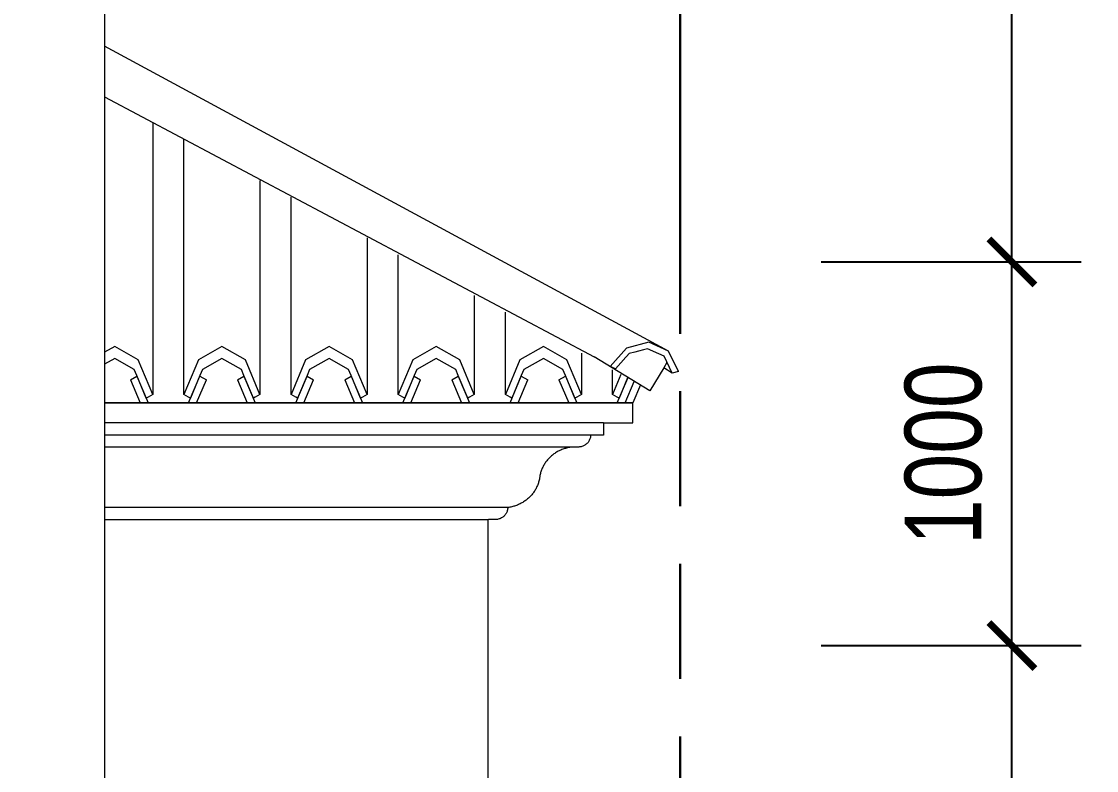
# Model space of a CAD drawing. Header units: millimetres. Extents: x -78046 to 260989, y -99288 to 158505.
# Drawn here: x 192622 to 195425, y 142521 to 144474 of the extents above; entities that cross this region are included whole.
import ezdxf
from ezdxf.xclip import XClip

# ---------------------------------------------------------------- set-up
doc = ezdxf.new("R2010")
doc.units = ezdxf.units.MM
doc.header["$LTSCALE"] = 100
doc.header["$XCLIPFRAME"] = 0
doc.header["$PDMODE"] = 98
doc.linetypes.add('ACAD_ISO09W100', pattern=[45, 24, -3, 6, -3, 6, -3])
doc.layers.get('Defpoints').update_dxf_attribs({"lineweight": 13})
for name, color, linetype, lineweight in [('-DIM', 9, 'Continuous', 13), ('-HATCH', 8, 'Continuous', 5), ('-LINE1', 7, 'Continuous', 18), ('ranh gioi lo dat', 240, 'ACAD_ISO09W100', 30)]:
    doc.layers.add(name, color=color, linetype=linetype, lineweight=lineweight)
doc.styles.add('AVANH', font='VHAVAN_2.TTF', dxfattribs={"width": 0.8})
doc.dimstyles.new('C_100A3', dxfattribs={"dimscale": 100, "dimtxt": 2.5, "dimasz": 1.2, "dimexe": 1.8, "dimexo": 0, "dimgap": 0.75, "dimtad": 1, "dimdec": 0, "dimzin": 0, "dimdsep": 46, "dimtxsty": 'AVANH', "dimblk": 'ARCHTICK', "dimcen": 0, "dimdle": 1.8, "dimclrd": 256, "dimclre": 256, "dimclrt": 7, "dimadec": 0, "dimazin": 0, "dimtfac": 0.0001, "dimtdec": 0, "dimtix": 1, "dimtmove": 2, "dimatfit": 3, "dimldrblk": 'ARCHTICK', "dimfxl": 1.8, "dimtolj": 1, "dimtzin": 0, "dimarcsym": 0})

# ---------------------------------------------------------------- blocks, each defined once
blk = doc.blocks.new('lancan')
for p, q in [((-1.1, 120), (6547.2, 120)), ((-1.1, 100), (6547.2, 100)), ((-1.1, 0), (6547.2, 0))]:
    blk.add_line(p, q)
blk = doc.blocks.new('erte')
for p, q in [((212114.9, -49738), (212114.9, -52249.4)), ((212313, -52249.4), (212313, -49738)), ((212394.3, -49738), (212394.3, -52249.4)), ((212592.4, -52249.4), (212592.4, -49738)), ((212673.7, -49738), (212673.7, -52249.4)), ((212871.8, -52249.4), (212871.8, -49738)), ((212953.1, -49738), (212953.1, -52249.4)), ((213151.2, -52249.4), (213151.2, -49738)), ((213232.5, -49738), (213232.5, -52249.4)), ((213430.6, -52249.4), (213430.6, -49738)), ((213511.9, -49738), (213511.9, -52249.4)), ((213710, -52249.4), (213710, -49738)), ((213791.3, -49738), (213791.3, -52249.4)), ((213989.4, -52249.4), (213989.4, -49738)), ((214070.7, -49738), (214070.7, -52249.4)), ((214268.8, -52249.4), (214268.8, -49738)), ((214350.1, -49738), (214350.1, -52249.4)), ((214548.2, -52249.4), (214548.2, -49738)), ((214629.5, -49738), (214629.5, -52249.4)), ((214827.6, -52249.4), (214827.6, -49738)), ((214908.9, -49738), (214908.9, -52249.4)), ((215107, -52249.4), (215107, -49738)), ((215188.3, -49738), (215188.3, -52249.4)), ((215386.4, -52249.4), (215386.4, -49738)), ((215467.7, -49738), (215467.7, -52249.4)), ((215665.8, -52249.4), (215665.8, -49738)), ((215747.1, -49738), (215747.1, -52249.4)), ((215945.2, -52249.4), (215945.2, -49738)), ((216026.5, -49738), (216026.5, -52249.4)), ((216224.6, -52249.4), (216224.6, -49738)), ((216305.9, -49738), (216305.9, -52249.4)), ((216504, -52249.4), (216504, -49738)), ((216585.3, -49738), (216585.3, -52249.4)), ((216783.4, -52249.4), (216783.4, -49738)), ((216864.7, -49738), (216864.7, -52249.4)), ((217062.8, -52249.4), (217062.8, -49738)), ((217144.1, -49738), (217144.1, -52249.4)), ((217342.2, -52249.4), (217342.2, -49738)), ((217423.5, -49738), (217423.5, -52249.4)), ((217621.6, -52249.4), (217621.6, -49738)), ((217702.9, -49738), (217702.9, -52249.4)), ((217901, -52249.4), (217901, -49738)), ((217982.3, -49738), (217982.3, -52249.4)), ((218180.4, -52249.4), (218180.4, -49738)), ((218261.7, -49738), (218261.7, -52249.4)), ((218459.8, -52249.4), (218459.8, -49738)), ((218541.1, -49738), (218541.1, -52249.4)), ((218739.2, -52249.4), (218739.2, -49738)), ((218820.5, -49738), (218820.5, -52249.4)), ((219018.6, -52249.4), (219018.6, -49738)), ((219099.9, -49738), (219099.9, -52249.4)), ((219298, -52249.4), (219298, -49738)), ((219379.3, -49738), (219379.3, -52249.4)), ((219577.4, -52249.4), (219577.4, -49738)), ((219658.7, -49738), (219658.7, -52249.4)), ((219856.8, -52249.4), (219856.8, -49738)), ((219938.1, -49738), (219938.1, -52249.4)), ((220136.2, -52249.4), (220136.2, -49738)), ((220217.5, -49738), (220217.5, -52249.4)), ((220415.6, -52249.4), (220415.6, -49738)), ((220496.9, -49738), (220496.9, -52249.4)), ((220695, -52249.4), (220695, -49738)), ((220776.3, -49738), (220776.3, -52249.4)), ((220974.4, -52249.4), (220974.4, -49738)), ((221055.7, -49738), (221055.7, -52249.4)), ((221253.8, -52249.4), (221253.8, -49738)), ((221335.1, -49738), (221335.1, -52249.4)), ((221533.2, -52249.4), (221533.2, -49738)), ((212226.6, -52131.6), (212167.5, -52150.7)), ((212226.6, -52131.6), (212275.1, -52159)), ((212506, -52131.6), (212554.5, -52159)), ((212711.5, -52159), (212772.7, -52124.5)), ((212772.7, -52124.5), (212833.9, -52159)), ((212990.9, -52159), (213052.1, -52124.5)), ((213052.1, -52124.5), (213113.3, -52159)), ((213270.3, -52159), (213331.5, -52124.5)), ((213331.5, -52124.5), (213392.7, -52159)), ((213549.7, -52159), (213610.9, -52124.5)), ((213610.9, -52124.5), (213672.1, -52159)), ((213829.1, -52159), (213890.3, -52124.5)), ((213890.3, -52124.5), (213951.5, -52159)), ((214108.5, -52159), (214169.7, -52124.5)), ((214169.7, -52124.5), (214230.9, -52159)), ((214387.9, -52159), (214449.1, -52124.5)), ((214449.1, -52124.5), (214510.3, -52159)), ((214667.3, -52159), (214728.5, -52124.5)), ((214728.5, -52124.5), (214789.7, -52159)), ((214946.7, -52159), (215007.9, -52124.5)), ((215007.9, -52124.5), (215069.1, -52159)), ((215226.1, -52159), (215287.3, -52124.5)), ((215287.3, -52124.5), (215348.5, -52159)), ((215505.5, -52159), (215566.7, -52124.5)), ((215566.7, -52124.5), (215627.9, -52159)), ((215784.9, -52159), (215846.1, -52124.5)), ((215846.1, -52124.5), (215907.3, -52159)), ((216064.3, -52159), (216125.5, -52124.5)), ((216125.5, -52124.5), (216186.7, -52159)), ((216343.7, -52159), (216404.9, -52124.5)), ((216404.9, -52124.5), (216466.1, -52159)), ((216623.1, -52159), (216684.3, -52124.5)), ((216684.3, -52124.5), (216745.5, -52159)), ((216902.5, -52159), (216963.7, -52124.5)), ((216963.7, -52124.5), (217024.9, -52159)), ((217181.9, -52159), (217243.1, -52124.5)), ((217243.1, -52124.5), (217304.3, -52159)), ((217461.3, -52159), (217522.5, -52124.5)), ((217522.5, -52124.5), (217583.7, -52159)), ((217740.7, -52159), (217801.9, -52124.5)), ((217801.9, -52124.5), (217863.1, -52159)), ((218020.1, -52159), (218081.3, -52124.5)), ((218081.3, -52124.5), (218142.5, -52159)), ((218299.5, -52159), (218360.7, -52124.5)), ((218360.7, -52124.5), (218421.9, -52159)), ((218578.9, -52159), (218640.1, -52124.5)), ((218640.1, -52124.5), (218701.3, -52159)), ((218858.3, -52159), (218919.5, -52124.5)), ((218919.5, -52124.5), (218980.7, -52159)), ((219137.7, -52159), (219198.9, -52124.5)), ((219198.9, -52124.5), (219260.1, -52159)), ((219417.1, -52159), (219478.3, -52124.5)), ((219478.3, -52124.5), (219539.5, -52159)), ((219696.5, -52159), (219757.7, -52124.5)), ((219757.7, -52124.5), (219818.9, -52159)), ((219975.9, -52159), (220037.1, -52124.5)), ((220037.1, -52124.5), (220098.3, -52159)), ((220255.3, -52159), (220316.5, -52124.5)), ((220316.5, -52124.5), (220377.7, -52159)), ((220534.7, -52159), (220595.9, -52124.5)), ((220595.9, -52124.5), (220657.1, -52159)), ((220814.1, -52159), (220875.3, -52124.5)), ((220875.3, -52124.5), (220936.5, -52159)), ((221093.5, -52159), (221154.7, -52124.5)), ((221154.7, -52124.5), (221215.9, -52159)), ((221372.9, -52159), (221434.1, -52124.5)), ((221434.1, -52124.5), (221495.3, -52159)), ((212114.9, -52249.4), (212152.7, -52159)), ((212152.7, -52159), (212167.5, -52150.7)), ((212163.2, -52184), (212213.9, -52155.3)), ((212213.9, -52155.3), (212264.7, -52184)), ((212275.1, -52159), (212313, -52249.4)), ((212394.3, -52249.4), (212432.1, -52159)), ((212432.1, -52159), (212446.9, -52150.7)), ((212442.6, -52184), (212493.3, -52155.3)), ((212493.3, -52155.3), (212544.1, -52184)), ((212554.5, -52159), (212592.4, -52249.4)), ((212673.7, -52249.4), (212711.5, -52159)), ((212722, -52184), (212772.7, -52155.3)), ((212772.7, -52155.3), (212823.5, -52184)), ((212833.9, -52159), (212871.8, -52249.4)), ((212953.1, -52249.4), (212990.9, -52159)), ((213001.4, -52184), (213052.1, -52155.3)), ((213052.1, -52155.3), (213102.9, -52184)), ((213113.3, -52159), (213151.2, -52249.4)), ((213232.5, -52249.4), (213270.3, -52159)), ((213280.8, -52184), (213331.5, -52155.3)), ((213331.5, -52155.3), (213382.3, -52184)), ((213392.7, -52159), (213430.6, -52249.4)), ((213511.9, -52249.4), (213549.7, -52159)), ((213560.2, -52184), (213610.9, -52155.3)), ((213610.9, -52155.3), (213661.7, -52184)), ((213672.1, -52159), (213710, -52249.4)), ((213791.3, -52249.4), (213829.1, -52159)), ((213839.6, -52184), (213890.3, -52155.3)), ((213890.3, -52155.3), (213941.1, -52184)), ((213951.5, -52159), (213989.4, -52249.4)), ((214070.7, -52249.4), (214108.5, -52159)), ((214119, -52184), (214169.7, -52155.3)), ((214169.7, -52155.3), (214220.5, -52184)), ((214230.9, -52159), (214268.8, -52249.4)), ((214350.1, -52249.4), (214387.9, -52159)), ((214398.4, -52184), (214449.1, -52155.3)), ((214449.1, -52155.3), (214499.9, -52184)), ((214510.3, -52159), (214548.2, -52249.4)), ((214629.5, -52249.4), (214667.3, -52159)), ((214677.8, -52184), (214728.5, -52155.3)), ((214728.5, -52155.3), (214779.3, -52184)), ((214789.7, -52159), (214827.6, -52249.4)), ((214908.9, -52249.4), (214946.7, -52159)), ((214957.2, -52184), (215007.9, -52155.3)), ((215007.9, -52155.3), (215058.7, -52184)), ((215069.1, -52159), (215107, -52249.4)), ((215188.3, -52249.4), (215226.1, -52159)), ((215236.6, -52184), (215287.3, -52155.3)), ((215287.3, -52155.3), (215338.1, -52184)), ((215348.5, -52159), (215386.4, -52249.4)), ((215467.7, -52249.4), (215505.5, -52159)), ((215516, -52184), (215566.7, -52155.3)), ((215566.7, -52155.3), (215617.5, -52184)), ((215627.9, -52159), (215665.8, -52249.4)), ((215747.1, -52249.4), (215784.9, -52159)), ((215795.4, -52184), (215846.1, -52155.3)), ((215846.1, -52155.3), (215896.9, -52184)), ((215907.3, -52159), (215945.2, -52249.4)), ((216026.5, -52249.4), (216064.3, -52159)), ((216074.8, -52184), (216125.5, -52155.3)), ((216125.5, -52155.3), (216176.3, -52184)), ((216186.7, -52159), (216224.6, -52249.4)), ((216305.9, -52249.4), (216343.7, -52159)), ((216354.2, -52184), (216404.9, -52155.3)), ((216404.9, -52155.3), (216455.7, -52184)), ((216466.1, -52159), (216504, -52249.4)), ((216585.3, -52249.4), (216623.1, -52159)), ((216633.6, -52184), (216684.3, -52155.3)), ((216684.3, -52155.3), (216735.1, -52184)), ((216745.5, -52159), (216783.4, -52249.4)), ((216864.7, -52249.4), (216902.5, -52159)), ((216913, -52184), (216963.7, -52155.3)), ((216963.7, -52155.3), (217014.5, -52184)), ((217024.9, -52159), (217062.8, -52249.4)), ((217144.1, -52249.4), (217181.9, -52159)), ((217192.4, -52184), (217243.1, -52155.3)), ((217243.1, -52155.3), (217293.9, -52184)), ((217304.3, -52159), (217342.2, -52249.4)), ((217423.5, -52249.4), (217461.3, -52159)), ((217471.8, -52184), (217522.5, -52155.3)), ((217522.5, -52155.3), (217573.3, -52184)), ((217583.7, -52159), (217621.6, -52249.4)), ((217702.9, -52249.4), (217740.7, -52159)), ((217751.2, -52184), (217801.9, -52155.3)), ((217801.9, -52155.3), (217852.7, -52184)), ((217863.1, -52159), (217901, -52249.4)), ((217982.3, -52249.4), (218020.1, -52159)), ((218030.6, -52184), (218081.3, -52155.3)), ((218081.3, -52155.3), (218132.1, -52184)), ((218142.5, -52159), (218180.4, -52249.4)), ((218261.7, -52249.4), (218299.5, -52159)), ((218310, -52184), (218360.7, -52155.3)), ((218360.7, -52155.3), (218411.5, -52184)), ((218421.9, -52159), (218459.8, -52249.4)), ((218541.1, -52249.4), (218578.9, -52159)), ((218589.4, -52184), (218640.1, -52155.3)), ((218640.1, -52155.3), (218690.9, -52184)), ((218701.3, -52159), (218739.2, -52249.4)), ((218820.5, -52249.4), (218858.3, -52159)), ((218868.8, -52184), (218919.5, -52155.3)), ((218919.5, -52155.3), (218970.3, -52184)), ((218980.7, -52159), (219018.6, -52249.4)), ((219099.9, -52249.4), (219137.7, -52159)), ((219148.2, -52184), (219198.9, -52155.3)), ((219198.9, -52155.3), (219249.7, -52184)), ((219260.1, -52159), (219298, -52249.4)), ((219379.3, -52249.4), (219417.1, -52159)), ((219427.6, -52184), (219478.3, -52155.3)), ((219478.3, -52155.3), (219529.1, -52184)), ((219539.5, -52159), (219577.4, -52249.4)), ((219658.7, -52249.4), (219696.5, -52159)), ((219707, -52184), (219757.7, -52155.3)), ((219757.7, -52155.3), (219808.5, -52184)), ((219818.9, -52159), (219856.8, -52249.4)), ((219938.1, -52249.4), (219975.9, -52159)), ((219986.4, -52184), (220037.1, -52155.3)), ((220037.1, -52155.3), (220087.9, -52184)), ((220098.3, -52159), (220136.2, -52249.4)), ((220217.5, -52249.4), (220255.3, -52159)), ((220265.8, -52184), (220316.5, -52155.3)), ((220316.5, -52155.3), (220367.3, -52184)), ((220377.7, -52159), (220415.6, -52249.4)), ((220496.9, -52249.4), (220534.7, -52159)), ((220545.2, -52184), (220595.9, -52155.3)), ((220595.9, -52155.3), (220646.7, -52184)), ((220657.1, -52159), (220695, -52249.4)), ((220776.3, -52249.4), (220814.1, -52159)), ((220824.6, -52184), (220875.3, -52155.3)), ((220875.3, -52155.3), (220926.1, -52184)), ((220936.5, -52159), (220974.4, -52249.4)), ((221055.7, -52249.4), (221093.5, -52159)), ((221104, -52184), (221154.7, -52155.3)), ((221154.7, -52155.3), (221205.5, -52184)), ((221215.9, -52159), (221253.8, -52249.4)), ((221335.1, -52249.4), (221372.9, -52159)), ((221383.4, -52184), (221434.1, -52155.3)), ((221434.1, -52155.3), (221484.9, -52184)), ((221495.3, -52159), (221533.2, -52249.4)), ((212156.4, -52200.2), (212163.2, -52184)), ((212264.7, -52184), (212271.5, -52200.2)), ((212435.8, -52200.2), (212442.6, -52184)), ((212544.1, -52184), (212550.9, -52200.2)), ((212715.2, -52200.2), (212722, -52184)), ((212823.5, -52184), (212830.3, -52200.2)), ((212994.6, -52200.2), (213001.4, -52184)), ((213102.9, -52184), (213109.7, -52200.2)), ((213274, -52200.2), (213280.8, -52184)), ((213382.3, -52184), (213389.1, -52200.2)), ((213553.4, -52200.2), (213560.2, -52184)), ((213661.7, -52184), (213668.5, -52200.2)), ((213832.8, -52200.2), (213839.6, -52184)), ((213941.1, -52184), (213947.9, -52200.2)), ((214112.2, -52200.2), (214119, -52184)), ((214220.5, -52184), (214227.3, -52200.2)), ((214391.6, -52200.2), (214398.4, -52184)), ((214499.9, -52184), (214506.7, -52200.2)), ((214671, -52200.2), (214677.8, -52184)), ((214779.3, -52184), (214786.1, -52200.2)), ((214950.4, -52200.2), (214957.2, -52184)), ((215058.7, -52184), (215065.5, -52200.2)), ((215229.8, -52200.2), (215236.6, -52184)), ((215338.1, -52184), (215344.9, -52200.2)), ((215509.2, -52200.2), (215516, -52184)), ((215617.5, -52184), (215624.3, -52200.2)), ((215788.6, -52200.2), (215795.4, -52184)), ((215896.9, -52184), (215903.7, -52200.2)), ((216068, -52200.2), (216074.8, -52184)), ((216176.3, -52184), (216183.1, -52200.2)), ((216347.4, -52200.2), (216354.2, -52184)), ((216455.7, -52184), (216462.5, -52200.2)), ((216626.8, -52200.2), (216633.6, -52184)), ((216735.1, -52184), (216741.9, -52200.2)), ((216906.2, -52200.2), (216913, -52184)), ((217014.5, -52184), (217021.3, -52200.2)), ((217185.6, -52200.2), (217192.4, -52184)), ((217293.9, -52184), (217300.7, -52200.2)), ((217465, -52200.2), (217471.8, -52184)), ((217573.3, -52184), (217580.1, -52200.2)), ((217744.4, -52200.2), (217751.2, -52184)), ((217852.7, -52184), (217859.5, -52200.2)), ((218023.8, -52200.2), (218030.6, -52184)), ((218132.1, -52184), (218138.9, -52200.2)), ((218303.2, -52200.2), (218310, -52184)), ((218411.5, -52184), (218418.3, -52200.2)), ((218582.6, -52200.2), (218589.4, -52184)), ((218690.9, -52184), (218697.7, -52200.2)), ((218862, -52200.2), (218868.8, -52184)), ((218970.3, -52184), (218977.1, -52200.2)), ((219141.4, -52200.2), (219148.2, -52184)), ((219249.7, -52184), (219256.5, -52200.2)), ((219420.8, -52200.2), (219427.6, -52184)), ((219529.1, -52184), (219535.9, -52200.2)), ((219700.2, -52200.2), (219707, -52184)), ((219808.5, -52184), (219815.3, -52200.2)), ((219979.6, -52200.2), (219986.4, -52184)), ((220087.9, -52184), (220094.7, -52200.2)), ((220259, -52200.2), (220265.8, -52184)), ((220367.3, -52184), (220374.1, -52200.2)), ((220538.4, -52200.2), (220545.2, -52184)), ((220646.7, -52184), (220653.5, -52200.2)), ((220817.8, -52200.2), (220824.6, -52184)), ((220926.1, -52184), (220932.9, -52200.2)), ((221097.2, -52200.2), (221104, -52184)), ((221205.5, -52184), (221212.3, -52200.2)), ((221376.6, -52200.2), (221383.4, -52184)), ((221484.9, -52184), (221491.7, -52200.2)), ((212156.4, -52201.7), (212127.1, -52271.6)), ((212131.8, -52258.9), (212156.4, -52200.2)), ((212173.3, -52211.2), (212148, -52271.6)), ((212156.4, -52201.7), (212156.4, -52200.2)), ((212173.3, -52211.2), (212156.4, -52201.7)), ((212271.5, -52201.7), (212254.6, -52211.2)), ((212279.9, -52271.6), (212254.6, -52211.2)), ((212271.5, -52200.2), (212271.5, -52201.7)), ((212271.5, -52200.2), (212296.1, -52258.9)), ((212300.8, -52271.6), (212271.5, -52201.7)), ((212435.8, -52201.7), (212406.5, -52271.6)), ((212411.2, -52258.9), (212435.8, -52200.2)), ((212452.7, -52211.2), (212427.4, -52271.6)), ((212435.8, -52201.7), (212435.8, -52200.2)), ((212452.7, -52211.2), (212435.8, -52201.7)), ((212550.9, -52201.7), (212534, -52211.2)), ((212559.3, -52271.6), (212534, -52211.2)), ((212550.9, -52200.2), (212550.9, -52201.7)), ((212550.9, -52200.2), (212575.5, -52258.9)), ((212580.2, -52271.6), (212550.9, -52201.7)), ((212715.2, -52201.7), (212685.9, -52271.6)), ((212690.6, -52258.9), (212715.2, -52200.2)), ((212732.1, -52211.2), (212706.8, -52271.6)), ((212715.2, -52201.7), (212715.2, -52200.2)), ((212732.1, -52211.2), (212715.2, -52201.7)), ((212830.3, -52201.7), (212813.4, -52211.2)), ((212838.7, -52271.6), (212813.4, -52211.2)), ((212830.3, -52200.2), (212830.3, -52201.7)), ((212830.3, -52200.2), (212854.9, -52258.9)), ((212859.6, -52271.6), (212830.3, -52201.7)), ((212994.6, -52201.7), (212965.3, -52271.6)), ((212970, -52258.9), (212994.6, -52200.2)), ((213011.5, -52211.2), (212986.2, -52271.6)), ((212994.6, -52201.7), (212994.6, -52200.2)), ((213011.5, -52211.2), (212994.6, -52201.7)), ((213109.7, -52201.7), (213092.8, -52211.2)), ((213118.1, -52271.6), (213092.8, -52211.2)), ((213109.7, -52200.2), (213109.7, -52201.7)), ((213109.7, -52200.2), (213134.3, -52258.9)), ((213139, -52271.6), (213109.7, -52201.7)), ((213274, -52201.7), (213244.7, -52271.6)), ((213249.4, -52258.9), (213274, -52200.2)), ((213290.9, -52211.2), (213265.6, -52271.6)), ((213274, -52201.7), (213274, -52200.2)), ((213290.9, -52211.2), (213274, -52201.7)), ((213389.1, -52201.7), (213372.2, -52211.2)), ((213397.5, -52271.6), (213372.2, -52211.2)), ((213389.1, -52200.2), (213389.1, -52201.7)), ((213389.1, -52200.2), (213413.7, -52258.9)), ((213418.4, -52271.6), (213389.1, -52201.7)), ((213553.4, -52201.7), (213524.1, -52271.6)), ((213528.8, -52258.9), (213553.4, -52200.2)), ((213570.3, -52211.2), (213545, -52271.6)), ((213553.4, -52201.7), (213553.4, -52200.2)), ((213570.3, -52211.2), (213553.4, -52201.7)), ((213668.5, -52201.7), (213651.6, -52211.2)), ((213676.9, -52271.6), (213651.6, -52211.2)), ((213668.5, -52200.2), (213668.5, -52201.7)), ((213668.5, -52200.2), (213693.1, -52258.9)), ((213697.8, -52271.6), (213668.5, -52201.7)), ((213832.8, -52201.7), (213803.5, -52271.6)), ((213808.2, -52258.9), (213832.8, -52200.2)), ((213849.7, -52211.2), (213824.4, -52271.6)), ((213832.8, -52201.7), (213832.8, -52200.2)), ((213849.7, -52211.2), (213832.8, -52201.7)), ((213947.9, -52201.7), (213931, -52211.2)), ((213956.3, -52271.6), (213931, -52211.2)), ((213947.9, -52200.2), (213947.9, -52201.7)), ((213947.9, -52200.2), (213972.5, -52258.9)), ((213977.2, -52271.6), (213947.9, -52201.7)), ((214112.2, -52201.7), (214082.9, -52271.6)), ((214087.6, -52258.9), (214112.2, -52200.2)), ((214129.1, -52211.2), (214103.8, -52271.6)), ((214112.2, -52201.7), (214112.2, -52200.2)), ((214129.1, -52211.2), (214112.2, -52201.7)), ((214227.3, -52201.7), (214210.4, -52211.2)), ((214235.7, -52271.6), (214210.4, -52211.2)), ((214227.3, -52200.2), (214227.3, -52201.7)), ((214227.3, -52200.2), (214251.9, -52258.9)), ((214256.6, -52271.6), (214227.3, -52201.7)), ((214391.6, -52201.7), (214362.3, -52271.6)), ((214367, -52258.9), (214391.6, -52200.2)), ((214408.5, -52211.2), (214383.2, -52271.6)), ((214391.6, -52201.7), (214391.6, -52200.2)), ((214408.5, -52211.2), (214391.6, -52201.7)), ((214506.7, -52201.7), (214489.8, -52211.2)), ((214515.1, -52271.6), (214489.8, -52211.2)), ((214506.7, -52200.2), (214506.7, -52201.7)), ((214506.7, -52200.2), (214531.3, -52258.9)), ((214536, -52271.6), (214506.7, -52201.7)), ((214671, -52201.7), (214641.7, -52271.6)), ((214646.4, -52258.9), (214671, -52200.2)), ((214687.9, -52211.2), (214662.6, -52271.6)), ((214671, -52201.7), (214671, -52200.2)), ((214687.9, -52211.2), (214671, -52201.7)), ((214786.1, -52201.7), (214769.2, -52211.2)), ((214794.5, -52271.6), (214769.2, -52211.2)), ((214786.1, -52200.2), (214786.1, -52201.7)), ((214786.1, -52200.2), (214810.7, -52258.9)), ((214815.4, -52271.6), (214786.1, -52201.7)), ((214950.4, -52201.7), (214921.1, -52271.6)), ((214925.8, -52258.9), (214950.4, -52200.2)), ((214967.3, -52211.2), (214942, -52271.6)), ((214950.4, -52201.7), (214950.4, -52200.2)), ((214967.3, -52211.2), (214950.4, -52201.7)), ((215065.5, -52201.7), (215048.6, -52211.2)), ((215073.9, -52271.6), (215048.6, -52211.2)), ((215065.5, -52200.2), (215065.5, -52201.7)), ((215065.5, -52200.2), (215090.1, -52258.9)), ((215094.8, -52271.6), (215065.5, -52201.7)), ((215229.8, -52201.7), (215200.5, -52271.6)), ((215205.2, -52258.9), (215229.8, -52200.2)), ((215246.7, -52211.2), (215221.4, -52271.6)), ((215229.8, -52201.7), (215229.8, -52200.2)), ((215246.7, -52211.2), (215229.8, -52201.7)), ((215344.9, -52201.7), (215328, -52211.2)), ((215353.3, -52271.6), (215328, -52211.2)), ((215344.9, -52200.2), (215344.9, -52201.7)), ((215344.9, -52200.2), (215369.5, -52258.9)), ((215374.2, -52271.6), (215344.9, -52201.7)), ((215509.2, -52201.7), (215479.9, -52271.6)), ((215484.6, -52258.9), (215509.2, -52200.2)), ((215526.1, -52211.2), (215500.8, -52271.6)), ((215509.2, -52201.7), (215509.2, -52200.2)), ((215526.1, -52211.2), (215509.2, -52201.7)), ((215624.3, -52201.7), (215607.4, -52211.2)), ((215632.7, -52271.6), (215607.4, -52211.2)), ((215624.3, -52200.2), (215624.3, -52201.7)), ((215624.3, -52200.2), (215648.9, -52258.9)), ((215653.6, -52271.6), (215624.3, -52201.7)), ((215788.6, -52201.7), (215759.3, -52271.6)), ((215764, -52258.9), (215788.6, -52200.2)), ((215805.5, -52211.2), (215780.2, -52271.6)), ((215788.6, -52201.7), (215788.6, -52200.2)), ((215805.5, -52211.2), (215788.6, -52201.7)), ((215903.7, -52201.7), (215886.8, -52211.2)), ((215912.1, -52271.6), (215886.8, -52211.2)), ((215903.7, -52200.2), (215903.7, -52201.7)), ((215903.7, -52200.2), (215928.3, -52258.9)), ((215933, -52271.6), (215903.7, -52201.7)), ((216068, -52201.7), (216038.7, -52271.6)), ((216043.4, -52258.9), (216068, -52200.2)), ((216084.9, -52211.2), (216059.6, -52271.6)), ((216068, -52201.7), (216068, -52200.2)), ((216084.9, -52211.2), (216068, -52201.7)), ((216183.1, -52201.7), (216166.2, -52211.2)), ((216191.5, -52271.6), (216166.2, -52211.2)), ((216183.1, -52200.2), (216183.1, -52201.7)), ((216183.1, -52200.2), (216207.7, -52258.9)), ((216212.4, -52271.6), (216183.1, -52201.7)), ((216347.4, -52201.7), (216318.1, -52271.6)), ((216322.8, -52258.9), (216347.4, -52200.2)), ((216364.3, -52211.2), (216339, -52271.6)), ((216347.4, -52201.7), (216347.4, -52200.2)), ((216364.3, -52211.2), (216347.4, -52201.7)), ((216462.5, -52201.7), (216445.6, -52211.2)), ((216470.9, -52271.6), (216445.6, -52211.2)), ((216462.5, -52200.2), (216462.5, -52201.7)), ((216462.5, -52200.2), (216487.1, -52258.9)), ((216491.8, -52271.6), (216462.5, -52201.7)), ((216626.8, -52201.7), (216597.5, -52271.6)), ((216602.2, -52258.9), (216626.8, -52200.2)), ((216643.7, -52211.2), (216618.4, -52271.6)), ((216626.8, -52201.7), (216626.8, -52200.2)), ((216643.7, -52211.2), (216626.8, -52201.7)), ((216741.9, -52201.7), (216725, -52211.2)), ((216750.3, -52271.6), (216725, -52211.2)), ((216741.9, -52200.2), (216741.9, -52201.7)), ((216741.9, -52200.2), (216766.5, -52258.9)), ((216771.2, -52271.6), (216741.9, -52201.7)), ((216906.2, -52201.7), (216876.9, -52271.6)), ((216881.6, -52258.9), (216906.2, -52200.2)), ((216923.1, -52211.2), (216897.8, -52271.6)), ((216906.2, -52201.7), (216906.2, -52200.2)), ((216923.1, -52211.2), (216906.2, -52201.7)), ((217021.3, -52201.7), (217004.4, -52211.2)), ((217029.7, -52271.6), (217004.4, -52211.2)), ((217021.3, -52200.2), (217021.3, -52201.7)), ((217021.3, -52200.2), (217045.9, -52258.9)), ((217050.6, -52271.6), (217021.3, -52201.7)), ((217185.6, -52201.7), (217156.3, -52271.6)), ((217161, -52258.9), (217185.6, -52200.2)), ((217202.5, -52211.2), (217177.2, -52271.6)), ((217185.6, -52201.7), (217185.6, -52200.2)), ((217202.5, -52211.2), (217185.6, -52201.7)), ((217300.7, -52201.7), (217283.8, -52211.2)), ((217309.1, -52271.6), (217283.8, -52211.2)), ((217300.7, -52200.2), (217300.7, -52201.7)), ((217300.7, -52200.2), (217325.3, -52258.9)), ((217330, -52271.6), (217300.7, -52201.7)), ((217465, -52201.7), (217435.7, -52271.6)), ((217440.4, -52258.9), (217465, -52200.2)), ((217481.9, -52211.2), (217456.6, -52271.6)), ((217465, -52201.7), (217465, -52200.2)), ((217481.9, -52211.2), (217465, -52201.7)), ((217580.1, -52201.7), (217563.2, -52211.2)), ((217588.5, -52271.6), (217563.2, -52211.2)), ((217580.1, -52200.2), (217580.1, -52201.7)), ((217580.1, -52200.2), (217604.7, -52258.9)), ((217609.4, -52271.6), (217580.1, -52201.7)), ((217744.4, -52201.7), (217715.1, -52271.6)), ((217719.8, -52258.9), (217744.4, -52200.2)), ((217761.3, -52211.2), (217736, -52271.6)), ((217744.4, -52201.7), (217744.4, -52200.2)), ((217761.3, -52211.2), (217744.4, -52201.7)), ((217859.5, -52201.7), (217842.6, -52211.2)), ((217867.9, -52271.6), (217842.6, -52211.2)), ((217859.5, -52200.2), (217859.5, -52201.7)), ((217859.5, -52200.2), (217884.1, -52258.9)), ((217888.8, -52271.6), (217859.5, -52201.7)), ((218023.8, -52201.7), (217994.5, -52271.6)), ((217999.2, -52258.9), (218023.8, -52200.2)), ((218040.7, -52211.2), (218015.4, -52271.6)), ((218023.8, -52201.7), (218023.8, -52200.2)), ((218040.7, -52211.2), (218023.8, -52201.7)), ((218138.9, -52201.7), (218122, -52211.2)), ((218147.3, -52271.6), (218122, -52211.2)), ((218138.9, -52200.2), (218138.9, -52201.7)), ((218138.9, -52200.2), (218163.5, -52258.9)), ((218168.2, -52271.6), (218138.9, -52201.7)), ((218303.2, -52201.7), (218273.9, -52271.6)), ((218278.6, -52258.9), (218303.2, -52200.2)), ((218320.1, -52211.2), (218294.8, -52271.6)), ((218303.2, -52201.7), (218303.2, -52200.2)), ((218320.1, -52211.2), (218303.2, -52201.7)), ((218418.3, -52201.7), (218401.4, -52211.2)), ((218426.7, -52271.6), (218401.4, -52211.2)), ((218418.3, -52200.2), (218418.3, -52201.7)), ((218418.3, -52200.2), (218442.9, -52258.9)), ((218447.6, -52271.6), (218418.3, -52201.7)), ((218582.6, -52201.7), (218553.3, -52271.6)), ((218558, -52258.9), (218582.6, -52200.2)), ((218599.5, -52211.2), (218574.2, -52271.6)), ((218582.6, -52201.7), (218582.6, -52200.2)), ((218599.5, -52211.2), (218582.6, -52201.7)), ((218697.7, -52201.7), (218680.8, -52211.2)), ((218706.1, -52271.6), (218680.8, -52211.2)), ((218697.7, -52200.2), (218697.7, -52201.7)), ((218697.7, -52200.2), (218722.3, -52258.9)), ((218727, -52271.6), (218697.7, -52201.7)), ((218862, -52201.7), (218832.7, -52271.6)), ((218837.4, -52258.9), (218862, -52200.2)), ((218878.9, -52211.2), (218853.6, -52271.6)), ((218862, -52201.7), (218862, -52200.2)), ((218878.9, -52211.2), (218862, -52201.7)), ((218977.1, -52201.7), (218960.2, -52211.2)), ((218985.5, -52271.6), (218960.2, -52211.2)), ((218977.1, -52200.2), (218977.1, -52201.7)), ((218977.1, -52200.2), (219001.7, -52258.9)), ((219006.4, -52271.6), (218977.1, -52201.7)), ((219141.4, -52201.7), (219112.1, -52271.6)), ((219116.8, -52258.9), (219141.4, -52200.2)), ((219158.3, -52211.2), (219133, -52271.6)), ((219141.4, -52201.7), (219141.4, -52200.2)), ((219158.3, -52211.2), (219141.4, -52201.7)), ((219256.5, -52201.7), (219239.6, -52211.2)), ((219264.9, -52271.6), (219239.6, -52211.2)), ((219256.5, -52200.2), (219256.5, -52201.7)), ((219256.5, -52200.2), (219281.1, -52258.9)), ((219285.8, -52271.6), (219256.5, -52201.7)), ((219420.8, -52201.7), (219391.5, -52271.6)), ((219396.2, -52258.9), (219420.8, -52200.2)), ((219437.7, -52211.2), (219412.4, -52271.6)), ((219420.8, -52201.7), (219420.8, -52200.2)), ((219437.7, -52211.2), (219420.8, -52201.7)), ((219535.9, -52201.7), (219519, -52211.2)), ((219544.3, -52271.6), (219519, -52211.2)), ((219535.9, -52200.2), (219535.9, -52201.7)), ((219535.9, -52200.2), (219560.5, -52258.9)), ((219565.2, -52271.6), (219535.9, -52201.7)), ((219700.2, -52201.7), (219670.9, -52271.6)), ((219675.6, -52258.9), (219700.2, -52200.2)), ((219717.1, -52211.2), (219691.8, -52271.6)), ((219700.2, -52201.7), (219700.2, -52200.2)), ((219717.1, -52211.2), (219700.2, -52201.7)), ((219815.3, -52201.7), (219798.4, -52211.2)), ((219823.7, -52271.6), (219798.4, -52211.2)), ((219815.3, -52200.2), (219815.3, -52201.7)), ((219815.3, -52200.2), (219839.9, -52258.9)), ((219844.6, -52271.6), (219815.3, -52201.7)), ((219979.6, -52201.7), (219950.3, -52271.6)), ((219955, -52258.9), (219979.6, -52200.2)), ((219996.5, -52211.2), (219971.2, -52271.6)), ((219979.6, -52201.7), (219979.6, -52200.2)), ((219996.5, -52211.2), (219979.6, -52201.7)), ((220094.7, -52201.7), (220077.8, -52211.2)), ((220103.1, -52271.6), (220077.8, -52211.2)), ((220094.7, -52200.2), (220094.7, -52201.7)), ((220094.7, -52200.2), (220119.3, -52258.9)), ((220124, -52271.6), (220094.7, -52201.7)), ((220259, -52201.7), (220229.7, -52271.6)), ((220234.4, -52258.9), (220259, -52200.2)), ((220275.9, -52211.2), (220250.6, -52271.6)), ((220259, -52201.7), (220259, -52200.2)), ((220275.9, -52211.2), (220259, -52201.7)), ((220374.1, -52201.7), (220357.2, -52211.2)), ((220382.5, -52271.6), (220357.2, -52211.2)), ((220374.1, -52200.2), (220374.1, -52201.7)), ((220374.1, -52200.2), (220398.7, -52258.9)), ((220403.4, -52271.6), (220374.1, -52201.7)), ((220538.4, -52201.7), (220509.1, -52271.6)), ((220513.8, -52258.9), (220538.4, -52200.2)), ((220555.3, -52211.2), (220530, -52271.6)), ((220538.4, -52201.7), (220538.4, -52200.2)), ((220555.3, -52211.2), (220538.4, -52201.7)), ((220653.5, -52201.7), (220636.6, -52211.2)), ((220661.9, -52271.6), (220636.6, -52211.2)), ((220653.5, -52200.2), (220653.5, -52201.7)), ((220653.5, -52200.2), (220678.1, -52258.9)), ((220682.8, -52271.6), (220653.5, -52201.7)), ((220817.8, -52201.7), (220788.5, -52271.6)), ((220793.2, -52258.9), (220817.8, -52200.2)), ((220834.7, -52211.2), (220809.4, -52271.6)), ((220817.8, -52201.7), (220817.8, -52200.2)), ((220834.7, -52211.2), (220817.8, -52201.7)), ((220932.9, -52201.7), (220916, -52211.2)), ((220941.3, -52271.6), (220916, -52211.2)), ((220932.9, -52200.2), (220932.9, -52201.7)), ((220932.9, -52200.2), (220957.5, -52258.9)), ((220962.2, -52271.6), (220932.9, -52201.7)), ((221097.2, -52201.7), (221067.9, -52271.6)), ((221072.6, -52258.9), (221097.2, -52200.2)), ((221114.1, -52211.2), (221088.8, -52271.6)), ((221097.2, -52201.7), (221097.2, -52200.2)), ((221114.1, -52211.2), (221097.2, -52201.7)), ((221212.3, -52201.7), (221195.4, -52211.2)), ((221220.7, -52271.6), (221195.4, -52211.2)), ((221212.3, -52200.2), (221212.3, -52201.7)), ((221212.3, -52200.2), (221236.9, -52258.9)), ((221241.6, -52271.6), (221212.3, -52201.7)), ((221376.6, -52201.7), (221347.3, -52271.6)), ((221352, -52258.9), (221376.6, -52200.2)), ((221393.5, -52211.2), (221368.2, -52271.6)), ((221376.6, -52201.7), (221376.6, -52200.2)), ((221393.5, -52211.2), (221376.6, -52201.7)), ((221491.7, -52201.7), (221474.8, -52211.2)), ((221500.1, -52271.6), (221474.8, -52211.2)), ((221491.7, -52200.2), (221491.7, -52201.7)), ((221491.7, -52200.2), (221516.3, -52258.9)), ((221521, -52271.6), (221491.7, -52201.7)), ((212114.9, -52249.4), (212127.1, -52256.3)), ((212127.1, -52256.3), (212131.8, -52258.9)), ((212296.1, -52258.9), (212300.7, -52256.3)), ((212300.7, -52256.3), (212313, -52249.4)), ((212394.3, -52249.4), (212406.5, -52256.3)), ((212406.5, -52256.3), (212411.2, -52258.9)), ((212575.5, -52258.9), (212580.1, -52256.3)), ((212580.1, -52256.3), (212592.4, -52249.4)), ((212673.7, -52249.4), (212685.9, -52256.3)), ((212685.9, -52256.3), (212690.6, -52258.9)), ((212854.9, -52258.9), (212859.5, -52256.3)), ((212859.5, -52256.3), (212871.8, -52249.4)), ((212953.1, -52249.4), (212965.3, -52256.3)), ((212965.3, -52256.3), (212970, -52258.9)), ((213134.3, -52258.9), (213138.9, -52256.3)), ((213138.9, -52256.3), (213151.2, -52249.4)), ((213232.5, -52249.4), (213244.7, -52256.3)), ((213244.7, -52256.3), (213249.4, -52258.9)), ((213413.7, -52258.9), (213418.3, -52256.3)), ((213418.3, -52256.3), (213430.6, -52249.4)), ((213511.9, -52249.4), (213524.1, -52256.3)), ((213524.1, -52256.3), (213528.8, -52258.9)), ((213693.1, -52258.9), (213697.7, -52256.3)), ((213697.7, -52256.3), (213710, -52249.4)), ((213791.3, -52249.4), (213803.5, -52256.3)), ((213803.5, -52256.3), (213808.2, -52258.9)), ((213972.5, -52258.9), (213977.1, -52256.3)), ((213977.1, -52256.3), (213989.4, -52249.4)), ((214070.7, -52249.4), (214082.9, -52256.3)), ((214082.9, -52256.3), (214087.6, -52258.9)), ((214251.9, -52258.9), (214256.5, -52256.3)), ((214256.5, -52256.3), (214268.8, -52249.4)), ((214350.1, -52249.4), (214362.3, -52256.3)), ((214362.3, -52256.3), (214367, -52258.9)), ((214531.3, -52258.9), (214535.9, -52256.3)), ((214535.9, -52256.3), (214548.2, -52249.4)), ((214629.5, -52249.4), (214641.7, -52256.3)), ((214641.7, -52256.3), (214646.4, -52258.9)), ((214810.7, -52258.9), (214815.3, -52256.3)), ((214815.3, -52256.3), (214827.6, -52249.4)), ((214908.9, -52249.4), (214921.1, -52256.3)), ((214921.1, -52256.3), (214925.8, -52258.9)), ((215090.1, -52258.9), (215094.7, -52256.3)), ((215094.7, -52256.3), (215107, -52249.4)), ((215188.3, -52249.4), (215200.5, -52256.3)), ((215200.5, -52256.3), (215205.2, -52258.9)), ((215369.5, -52258.9), (215374.1, -52256.3)), ((215374.1, -52256.3), (215386.4, -52249.4)), ((215467.7, -52249.4), (215479.9, -52256.3)), ((215479.9, -52256.3), (215484.6, -52258.9)), ((215648.9, -52258.9), (215653.5, -52256.3)), ((215653.5, -52256.3), (215665.8, -52249.4)), ((215747.1, -52249.4), (215759.3, -52256.3)), ((215759.3, -52256.3), (215764, -52258.9)), ((215928.3, -52258.9), (215932.9, -52256.3)), ((215932.9, -52256.3), (215945.2, -52249.4)), ((216026.5, -52249.4), (216038.7, -52256.3)), ((216038.7, -52256.3), (216043.4, -52258.9)), ((216207.7, -52258.9), (216212.3, -52256.3)), ((216212.3, -52256.3), (216224.6, -52249.4)), ((216305.9, -52249.4), (216318.1, -52256.3)), ((216318.1, -52256.3), (216322.8, -52258.9)), ((216487.1, -52258.9), (216491.7, -52256.3)), ((216491.7, -52256.3), (216504, -52249.4)), ((216585.3, -52249.4), (216597.5, -52256.3)), ((216597.5, -52256.3), (216602.2, -52258.9)), ((216766.5, -52258.9), (216771.1, -52256.3)), ((216771.1, -52256.3), (216783.4, -52249.4)), ((216864.7, -52249.4), (216876.9, -52256.3)), ((216876.9, -52256.3), (216881.6, -52258.9)), ((217045.9, -52258.9), (217050.5, -52256.3)), ((217050.5, -52256.3), (217062.8, -52249.4)), ((217144.1, -52249.4), (217156.3, -52256.3)), ((217156.3, -52256.3), (217161, -52258.9)), ((217325.3, -52258.9), (217329.9, -52256.3)), ((217329.9, -52256.3), (217342.2, -52249.4)), ((217423.5, -52249.4), (217435.7, -52256.3)), ((217435.7, -52256.3), (217440.4, -52258.9)), ((217604.7, -52258.9), (217609.3, -52256.3)), ((217609.3, -52256.3), (217621.6, -52249.4)), ((217702.9, -52249.4), (217715.1, -52256.3)), ((217715.1, -52256.3), (217719.8, -52258.9)), ((217884.1, -52258.9), (217888.7, -52256.3)), ((217888.7, -52256.3), (217901, -52249.4)), ((217982.3, -52249.4), (217994.5, -52256.3)), ((217994.5, -52256.3), (217999.2, -52258.9)), ((218163.5, -52258.9), (218168.1, -52256.3)), ((218168.1, -52256.3), (218180.4, -52249.4)), ((218261.7, -52249.4), (218273.9, -52256.3)), ((218273.9, -52256.3), (218278.6, -52258.9)), ((218442.9, -52258.9), (218447.5, -52256.3)), ((218447.5, -52256.3), (218459.8, -52249.4)), ((218541.1, -52249.4), (218553.3, -52256.3)), ((218553.3, -52256.3), (218558, -52258.9)), ((218722.3, -52258.9), (218726.9, -52256.3)), ((218726.9, -52256.3), (218739.2, -52249.4)), ((218820.5, -52249.4), (218832.7, -52256.3)), ((218832.7, -52256.3), (218837.4, -52258.9)), ((219001.7, -52258.9), (219006.3, -52256.3)), ((219006.3, -52256.3), (219018.6, -52249.4)), ((219099.9, -52249.4), (219112.1, -52256.3)), ((219112.1, -52256.3), (219116.8, -52258.9)), ((219281.1, -52258.9), (219285.7, -52256.3)), ((219285.7, -52256.3), (219298, -52249.4)), ((219379.3, -52249.4), (219391.5, -52256.3)), ((219391.5, -52256.3), (219396.2, -52258.9)), ((219560.5, -52258.9), (219565.1, -52256.3)), ((219565.1, -52256.3), (219577.4, -52249.4)), ((219658.7, -52249.4), (219670.9, -52256.3)), ((219670.9, -52256.3), (219675.6, -52258.9)), ((219839.9, -52258.9), (219844.5, -52256.3)), ((219844.5, -52256.3), (219856.8, -52249.4)), ((219938.1, -52249.4), (219950.3, -52256.3)), ((219950.3, -52256.3), (219955, -52258.9)), ((220119.3, -52258.9), (220123.9, -52256.3)), ((220123.9, -52256.3), (220136.2, -52249.4)), ((220217.5, -52249.4), (220229.7, -52256.3)), ((220229.7, -52256.3), (220234.4, -52258.9)), ((220398.7, -52258.9), (220403.3, -52256.3)), ((220403.3, -52256.3), (220415.6, -52249.4)), ((220496.9, -52249.4), (220509.1, -52256.3)), ((220509.1, -52256.3), (220513.8, -52258.9)), ((220678.1, -52258.9), (220682.7, -52256.3)), ((220682.7, -52256.3), (220695, -52249.4)), ((220776.3, -52249.4), (220788.5, -52256.3)), ((220788.5, -52256.3), (220793.2, -52258.9)), ((220957.5, -52258.9), (220962.1, -52256.3)), ((220962.1, -52256.3), (220974.4, -52249.4)), ((221055.7, -52249.4), (221067.9, -52256.3)), ((221067.9, -52256.3), (221072.6, -52258.9)), ((221236.9, -52258.9), (221241.5, -52256.3)), ((221241.5, -52256.3), (221253.8, -52249.4)), ((221335.1, -52249.4), (221347.3, -52256.3)), ((221347.3, -52256.3), (221352, -52258.9)), ((221516.3, -52258.9), (221520.9, -52256.3)), ((221520.9, -52256.3), (221533.2, -52249.4))]:
    blk.add_line(p, q)
blk = doc.blocks.new('_ARCHTICK')
at = {"const_width": 0.15}
blk.add_lwpolyline([(-0.5, -0.5), (0.5, 0.5)], dxfattribs=at)
blk = doc.blocks.new('*D407')
at = {"layer": '-DIM', "lineweight": -2, "transparency": 16777216}
for p, q in [((195204.2, 141166.7), (195204.2, 143026.8)), ((194706.4, 142846.8), (195384.2, 142846.8)), ((194706.4, 141346.7), (195384.2, 141346.7))]:
    blk.add_line(p, q, dxfattribs=at)
at = {"layer": 'Defpoints', "color": 0, "transparency": 16777216}
for p in [(194706.4, 142846.8), (195204.2, 142846.8), (194706.4, 141346.7)]:
    blk.add_point(p, dxfattribs=at)
at = {"layer": '-DIM', "lineweight": -2, "transparency": 16777216, "xscale": 120, "yscale": 120, "zscale": 120}
for p, rotation in [((195204.2, 142846.8), 90), ((195204.2, 141346.7), 270)]:
    blk.add_blockref('_ARCHTICK', p, dxfattribs=dict(at, rotation=rotation))
at = {"layer": '-DIM', "color": 7, "transparency": 16777216, "insert": (195025.8, 142096.8), "char_height": 200, "attachment_point": 5, "rotation": 90, "style": 'AVANH'}
blk.add_mtext('\\A1;1500', dxfattribs=at)
blk = doc.blocks.new('*D408')
at = {"layer": '-DIM', "lineweight": -2, "transparency": 16777216}
for p, q in [((195204.2, 142666.8), (195204.2, 144026.8)), ((194706.4, 143846.8), (195384.2, 143846.8)), ((194706.4, 142846.8), (195384.2, 142846.8))]:
    blk.add_line(p, q, dxfattribs=at)
at = {"layer": 'Defpoints', "color": 0, "transparency": 16777216}
for p in [(194706.4, 143846.8), (195204.2, 143846.8), (194706.4, 142846.8)]:
    blk.add_point(p, dxfattribs=at)
at = {"layer": '-DIM', "lineweight": -2, "transparency": 16777216, "xscale": 120, "yscale": 120, "zscale": 120}
for p, rotation in [((195204.2, 143846.8), 90), ((195204.2, 142846.8), 270)]:
    blk.add_blockref('_ARCHTICK', p, dxfattribs=dict(at, rotation=rotation))
at = {"layer": '-DIM', "color": 7, "transparency": 16777216, "insert": (195025.8, 143346.8), "char_height": 200, "attachment_point": 5, "rotation": 90, "style": 'AVANH'}
blk.add_mtext('\\A1;1000', dxfattribs=at)
blk = doc.blocks.new('*D409')
at = {"layer": '-DIM', "lineweight": -2, "transparency": 16777216}
for p, q in [((195204.2, 143666.8), (195204.2, 146126.8)), ((194706.4, 145946.8), (195384.2, 145946.8)), ((194706.4, 143846.8), (195384.2, 143846.8))]:
    blk.add_line(p, q, dxfattribs=at)
at = {"layer": 'Defpoints', "color": 0, "transparency": 16777216}
for p in [(194706.4, 145946.8), (195204.2, 145946.8), (194706.4, 143846.8)]:
    blk.add_point(p, dxfattribs=at)
at = {"layer": '-DIM', "lineweight": -2, "transparency": 16777216, "xscale": 120, "yscale": 120, "zscale": 120}
for p, rotation in [((195204.2, 145946.8), 90), ((195204.2, 143846.8), 270)]:
    blk.add_blockref('_ARCHTICK', p, dxfattribs=dict(at, rotation=rotation))
at = {"layer": '-DIM', "color": 7, "transparency": 16777216, "insert": (195025.8, 144896.8), "char_height": 200, "attachment_point": 5, "rotation": 90, "style": 'AVANH'}
blk.add_mtext('\\A1;2100', dxfattribs=at)

msp = doc.modelspace()

# ---------------------------------------------------------------- linework, layer by layer
at = {"layer": '-HATCH'}
for p, q in [((192838.3, 144276.9), (194115.1, 143599.3)), ((194260.3, 143511.2), (194115.1, 143599.3)), ((194156.2, 143574.3), (194149, 143578.7)), ((194296.2, 143570.8), (194260.3, 143511.2)), ((194272.2, 143530.8), (194271.8, 143531)), ((194138.8, 143427.1), (192838.3, 143427.1)), ((194105.6, 143395.6), (192838.3, 143395.6)), ((193839.6, 143364.1), (192838.2, 143364.1)), ((194055.7, 143364.1), (193839.6, 143364.1)), ((193839.6, 143206.6), (192838.2, 143206.6)), ((193889.5, 143206.6), (193839.6, 143206.6))]:
    msp.add_line(p, q, dxfattribs=at)
at = {"layer": '-LINE1', "color": 0, "lineweight": 20}
for p, q in [((192838.5, 136446.8), (192838.5, 150046.8)), ((194309, 143614.3), (192838.3, 144409.5)), ((194257.1, 143637.5), (194198.7, 143622.3)), ((194309, 143614.3), (194257.1, 143637.5)), ((194198.7, 143622.3), (194156.2, 143574.3)), ((194205.8, 143607.7), (194199.4, 143600.4)), ((194220.5, 143611.5), (194205.8, 143607.7)), ((194220.7, 143611.6), (194220.5, 143611.8)), ((194230.5, 143614.1), (194220.7, 143611.6)), ((194243.8, 143617.6), (194230.5, 143614.1)), ((194254.2, 143620.3), (194243.8, 143617.6)), ((194283.1, 143607.4), (194254.2, 143620.3)), ((194297.3, 143601), (194283.1, 143607.4)), ((194318.5, 143557.2), (194297.3, 143601)), ((194334.7, 143561.4), (194309, 143614.3)), ((194170.5, 143567.9), (194156.2, 143574.3)), ((194184.4, 143583.5), (194170.5, 143567.9)), ((194197.5, 143598.3), (194184.4, 143583.5)), ((194199.4, 143600.4), (194197.5, 143598.3)), ((194304.5, 143584.7), (194296.2, 143570.8)), ((194318.5, 143557.2), (194296.2, 143570.8)), ((194334.7, 143561.4), (194318.5, 143557.2)), ((194235.4, 143526.3), (194215.2, 143479.1)), ((194229.9, 143513.4), (194229.9, 143513.3)), ((194211.9, 143479.1), (192838.3, 143479.1)), ((194215.2, 143479), (192838.3, 143479)), ((194215.2, 143479.1), (194211.9, 143479.1)), ((194215.2, 143479.1), (194215.2, 143479.1)), ((194215.2, 143479), (194215.2, 143479.1)), ((194215.2, 143479.1), (194215.2, 143479.1)), ((194215.2, 143427.1), (194215.2, 143479)), ((194138.8, 143427.1), (194215.2, 143427.1)), ((194138.8, 143427.1), (194138.8, 143395.6)), ((194099.9, 143378.1), (194098.7, 143376.4)), ((194101.1, 143379.8), (194099.9, 143378.1)), ((194102.1, 143381.6), (194101.1, 143379.8)), ((194103, 143383.5), (194102.1, 143381.6)), ((194103.8, 143385.5), (194103, 143383.5)), ((194104.4, 143387.4), (194103.8, 143385.5)), ((194104.9, 143389.4), (194104.4, 143387.4)), ((194105.3, 143391.5), (194104.9, 143389.4)), ((194105.5, 143393.5), (194105.3, 143391.5)), ((194105.6, 143395.6), (194105.5, 143393.5)), ((194138.8, 143395.6), (194105.6, 143395.6)), ((194014.2, 143349.2), (194012.1, 143347.7)), ((194016.4, 143350.5), (194014.2, 143349.2)), ((194018.7, 143351.8), (194016.4, 143350.5)), ((194020.9, 143353.1), (194018.7, 143351.8)), ((194023.3, 143354.3), (194020.9, 143353.1)), ((194025.6, 143355.4), (194023.3, 143354.3)), ((194028, 143356.5), (194025.6, 143355.4)), ((194030.4, 143357.5), (194028, 143356.5)), ((194032.8, 143358.5), (194030.4, 143357.5)), ((194035.3, 143359.3), (194032.8, 143358.5)), ((194037.8, 143360.2), (194035.3, 143359.3)), ((194040.3, 143360.9), (194037.8, 143360.2)), ((194042.8, 143361.6), (194040.3, 143360.9)), ((194045.3, 143362.2), (194042.8, 143361.6)), ((194047.9, 143362.8), (194045.3, 143362.2)), ((194050.5, 143363.3), (194047.9, 143362.8)), ((194053.1, 143363.7), (194050.5, 143363.3)), ((194055.7, 143364.1), (194053.1, 143363.7)), ((194072.3, 143364.1), (194055.7, 143364.1)), ((194074.5, 143364.1), (194072.3, 143364.1)), ((194076.6, 143364.4), (194074.5, 143364.1)), ((194078.8, 143364.7), (194076.6, 143364.4)), ((194080.9, 143365.2), (194078.8, 143364.7)), ((194083, 143365.8), (194080.9, 143365.2)), ((194085, 143366.5), (194083, 143365.8)), ((194087, 143367.3), (194085, 143366.5)), ((194088.9, 143368.3), (194087, 143367.3)), ((194090.8, 143369.4), (194088.9, 143368.3)), ((194092.5, 143370.6), (194090.8, 143369.4)), ((194094.2, 143371.9), (194092.5, 143370.6)), ((194095.8, 143373.3), (194094.2, 143371.9)), ((194097.3, 143374.8), (194095.8, 143373.3)), ((194098.7, 143376.4), (194097.3, 143374.8)), ((193986.9, 143322.5), (193985.5, 143320.4)), ((193988.3, 143324.6), (193986.9, 143322.5)), ((193989.8, 143326.7), (193988.3, 143324.6)), ((193991.4, 143328.7), (193989.8, 143326.7)), ((193993, 143330.6), (193991.4, 143328.7)), ((193994.7, 143332.6), (193993, 143330.6)), ((193996.4, 143334.4), (193994.7, 143332.6)), ((193998.2, 143336.3), (193996.4, 143334.4)), ((194000, 143338.1), (193998.2, 143336.3)), ((194001.9, 143339.8), (194000, 143338.1)), ((194003.9, 143341.5), (194001.9, 143339.8)), ((194005.8, 143343.1), (194003.9, 143341.5)), ((194007.9, 143344.7), (194005.8, 143343.1)), ((194009.9, 143346.3), (194007.9, 143344.7)), ((194012.1, 143347.7), (194009.9, 143346.3)), ((193973.9, 143292.7), (193973.4, 143290.3)), ((193974.5, 143295.1), (193973.9, 143292.7)), ((193975.2, 143297.5), (193974.5, 143295.1)), ((193975.9, 143299.9), (193975.2, 143297.5)), ((193976.7, 143302.3), (193975.9, 143299.9)), ((193977.6, 143304.7), (193976.7, 143302.3)), ((193978.5, 143307), (193977.6, 143304.7)), ((193979.5, 143309.3), (193978.5, 143307)), ((193980.6, 143311.6), (193979.5, 143309.3)), ((193981.7, 143313.8), (193980.6, 143311.6)), ((193982.9, 143316.1), (193981.7, 143313.8)), ((193984.2, 143318.3), (193982.9, 143316.1)), ((193985.5, 143320.4), (193984.2, 143318.3)), ((193967.6, 143266), (193966.7, 143263.7)), ((193968.5, 143268.3), (193967.6, 143266)), ((193969.3, 143270.7), (193968.5, 143268.3)), ((193970, 143273.1), (193969.3, 143270.7)), ((193970.6, 143275.5), (193970, 143273.1)), ((193971.2, 143278), (193970.6, 143275.5)), ((193971.8, 143280.4), (193971.2, 143278)), ((193972.2, 143282.9), (193971.8, 143280.4)), ((193973, 143287.8), (193972.2, 143282.9)), ((193973.4, 143290.3), (193973, 143287.8)), ((193950.5, 143238.1), (193948.8, 143236.2)), ((193952.2, 143240), (193950.5, 143238.1)), ((193953.8, 143242), (193952.2, 143240)), ((193955.3, 143244), (193953.8, 143242)), ((193956.8, 143246), (193955.3, 143244)), ((193958.3, 143248.1), (193956.8, 143246)), ((193959.7, 143250.2), (193958.3, 143248.1)), ((193961, 143252.4), (193959.7, 143250.2)), ((193962.3, 143254.6), (193961, 143252.4)), ((193963.5, 143256.8), (193962.3, 143254.6)), ((193964.6, 143259.1), (193963.5, 143256.8)), ((193965.7, 143261.3), (193964.6, 143259.1)), ((193966.7, 143263.7), (193965.7, 143261.3)), ((193902.4, 143209), (193899.8, 143208.4)), ((193904.9, 143209.7), (193902.4, 143209)), ((193907.4, 143210.5), (193904.9, 143209.7)), ((193909.9, 143211.3), (193907.4, 143210.5)), ((193912.4, 143212.2), (193909.9, 143211.3)), ((193914.8, 143213.1), (193912.4, 143212.2)), ((193917.2, 143214.2), (193914.8, 143213.1)), ((193919.6, 143215.2), (193917.2, 143214.2)), ((193921.9, 143216.4), (193919.6, 143215.2)), ((193924.2, 143217.6), (193921.9, 143216.4)), ((193926.5, 143218.8), (193924.2, 143217.6)), ((193928.7, 143220.1), (193926.5, 143218.8)), ((193930.9, 143221.5), (193928.7, 143220.1)), ((193933.1, 143222.9), (193930.9, 143221.5)), ((193935.2, 143224.4), (193933.1, 143222.9)), ((193937.3, 143225.9), (193935.2, 143224.4)), ((193939.3, 143227.5), (193937.3, 143225.9)), ((193941.3, 143229.2), (193939.3, 143227.5)), ((193943.2, 143230.9), (193941.3, 143229.2)), ((193945.1, 143232.6), (193943.2, 143230.9)), ((193947, 143234.4), (193945.1, 143232.6)), ((193948.8, 143236.2), (193947, 143234.4)), ((193876.5, 143181.6), (193874.7, 143180.4)), ((193878.2, 143182.9), (193876.5, 143181.6)), ((193879.7, 143184.3), (193878.2, 143182.9)), ((193881.2, 143185.8), (193879.7, 143184.3)), ((193882.6, 143187.4), (193881.2, 143185.8)), ((193883.9, 143189.1), (193882.6, 143187.4)), ((193885, 143190.8), (193883.9, 143189.1)), ((193886.1, 143192.6), (193885, 143190.8)), ((193886.9, 143194.5), (193886.1, 143192.6)), ((193887.7, 143196.5), (193886.9, 143194.5)), ((193888.3, 143198.4), (193887.7, 143196.5)), ((193888.8, 143200.4), (193888.3, 143198.4)), ((193889.2, 143202.5), (193888.8, 143200.4)), ((193889.4, 143204.5), (193889.2, 143202.5)), ((193889.5, 143206.6), (193889.4, 143204.5)), ((193892.1, 143206.9), (193889.5, 143206.6)), ((193894.7, 143207.4), (193892.1, 143206.9)), ((193897.3, 143207.9), (193894.7, 143207.4)), ((193899.8, 143208.4), (193897.3, 143207.9)), ((192838.2, 143175.1), (193839.6, 143175.1)), ((193838.5, 140546.9), (193838.6, 143175.1)), ((193838.5, 140546.9), (193838.5, 143174.8)), ((193856.2, 143175.1), (193839.6, 143175.1)), ((193858.4, 143175.1), (193856.2, 143175.1)), ((193860.6, 143175.4), (193858.4, 143175.1)), ((193862.7, 143175.7), (193860.6, 143175.4)), ((193864.8, 143176.2), (193862.7, 143175.7)), ((193866.9, 143176.8), (193864.8, 143176.2)), ((193869, 143177.5), (193866.9, 143176.8)), ((193870.9, 143178.3), (193869, 143177.5)), ((193872.9, 143179.3), (193870.9, 143178.3)), ((193874.7, 143180.4), (193872.9, 143179.3))]:
    msp.add_line(p, q, dxfattribs=at)
at = {"layer": 'ranh gioi lo dat', "ltscale": 0.5}
msp.add_line((194338.9, 134659.8), (194338.9, 155758.7), dxfattribs=at)

# ---------------------------------------------------------------- block references
at = {"layer": '-HATCH'}
ref = msp.add_blockref('lancan', (188877.4, 143881.8), dxfattribs=at)
XClip(ref).set_block_clipping_path([(1830.7562064429, -0.0358389711), (3504.3574402429, 1019.8692200854)])
ref = msp.add_blockref('erte', (408152.1, 195750.7), dxfattribs=dict(at, xscale=-1))
XClip(ref).set_block_clipping_path([(215313.82916164, -52271.6228837415), (213936.866042865, -52271.617910345), (213916.6696884681, -52224.4133445312), (215313.82916164, -51473.7919990791)])

# ---------------------------------------------------------------- dimensions: what is measured, and where the dimension line sits
at = {"layer": '-DIM'}
for base, p1, p2, picture, middle in [((195204.2, 145946.8), (194706.4, 143846.8), (194706.4, 145946.8), '*D409', (195025.8, 144896.8)), ((195204.2, 143846.8), (194706.4, 142846.8), (194706.4, 143846.8), '*D408', (195025.8, 143346.8)), ((195204.2, 142846.8), (194706.4, 141346.7), (194706.4, 142846.8), '*D407', (195025.8, 142096.8))]:
    dim = msp.add_linear_dim(base=base, p1=p1, p2=p2, angle=90, dimstyle='C_100A3', override={"dimtxt": 2}, dxfattribs=at)
    dim.commit()
    dim.dimension.update_dxf_attribs({"geometry": picture, "text_midpoint": middle})

doc.saveas('drawing.dxf')
